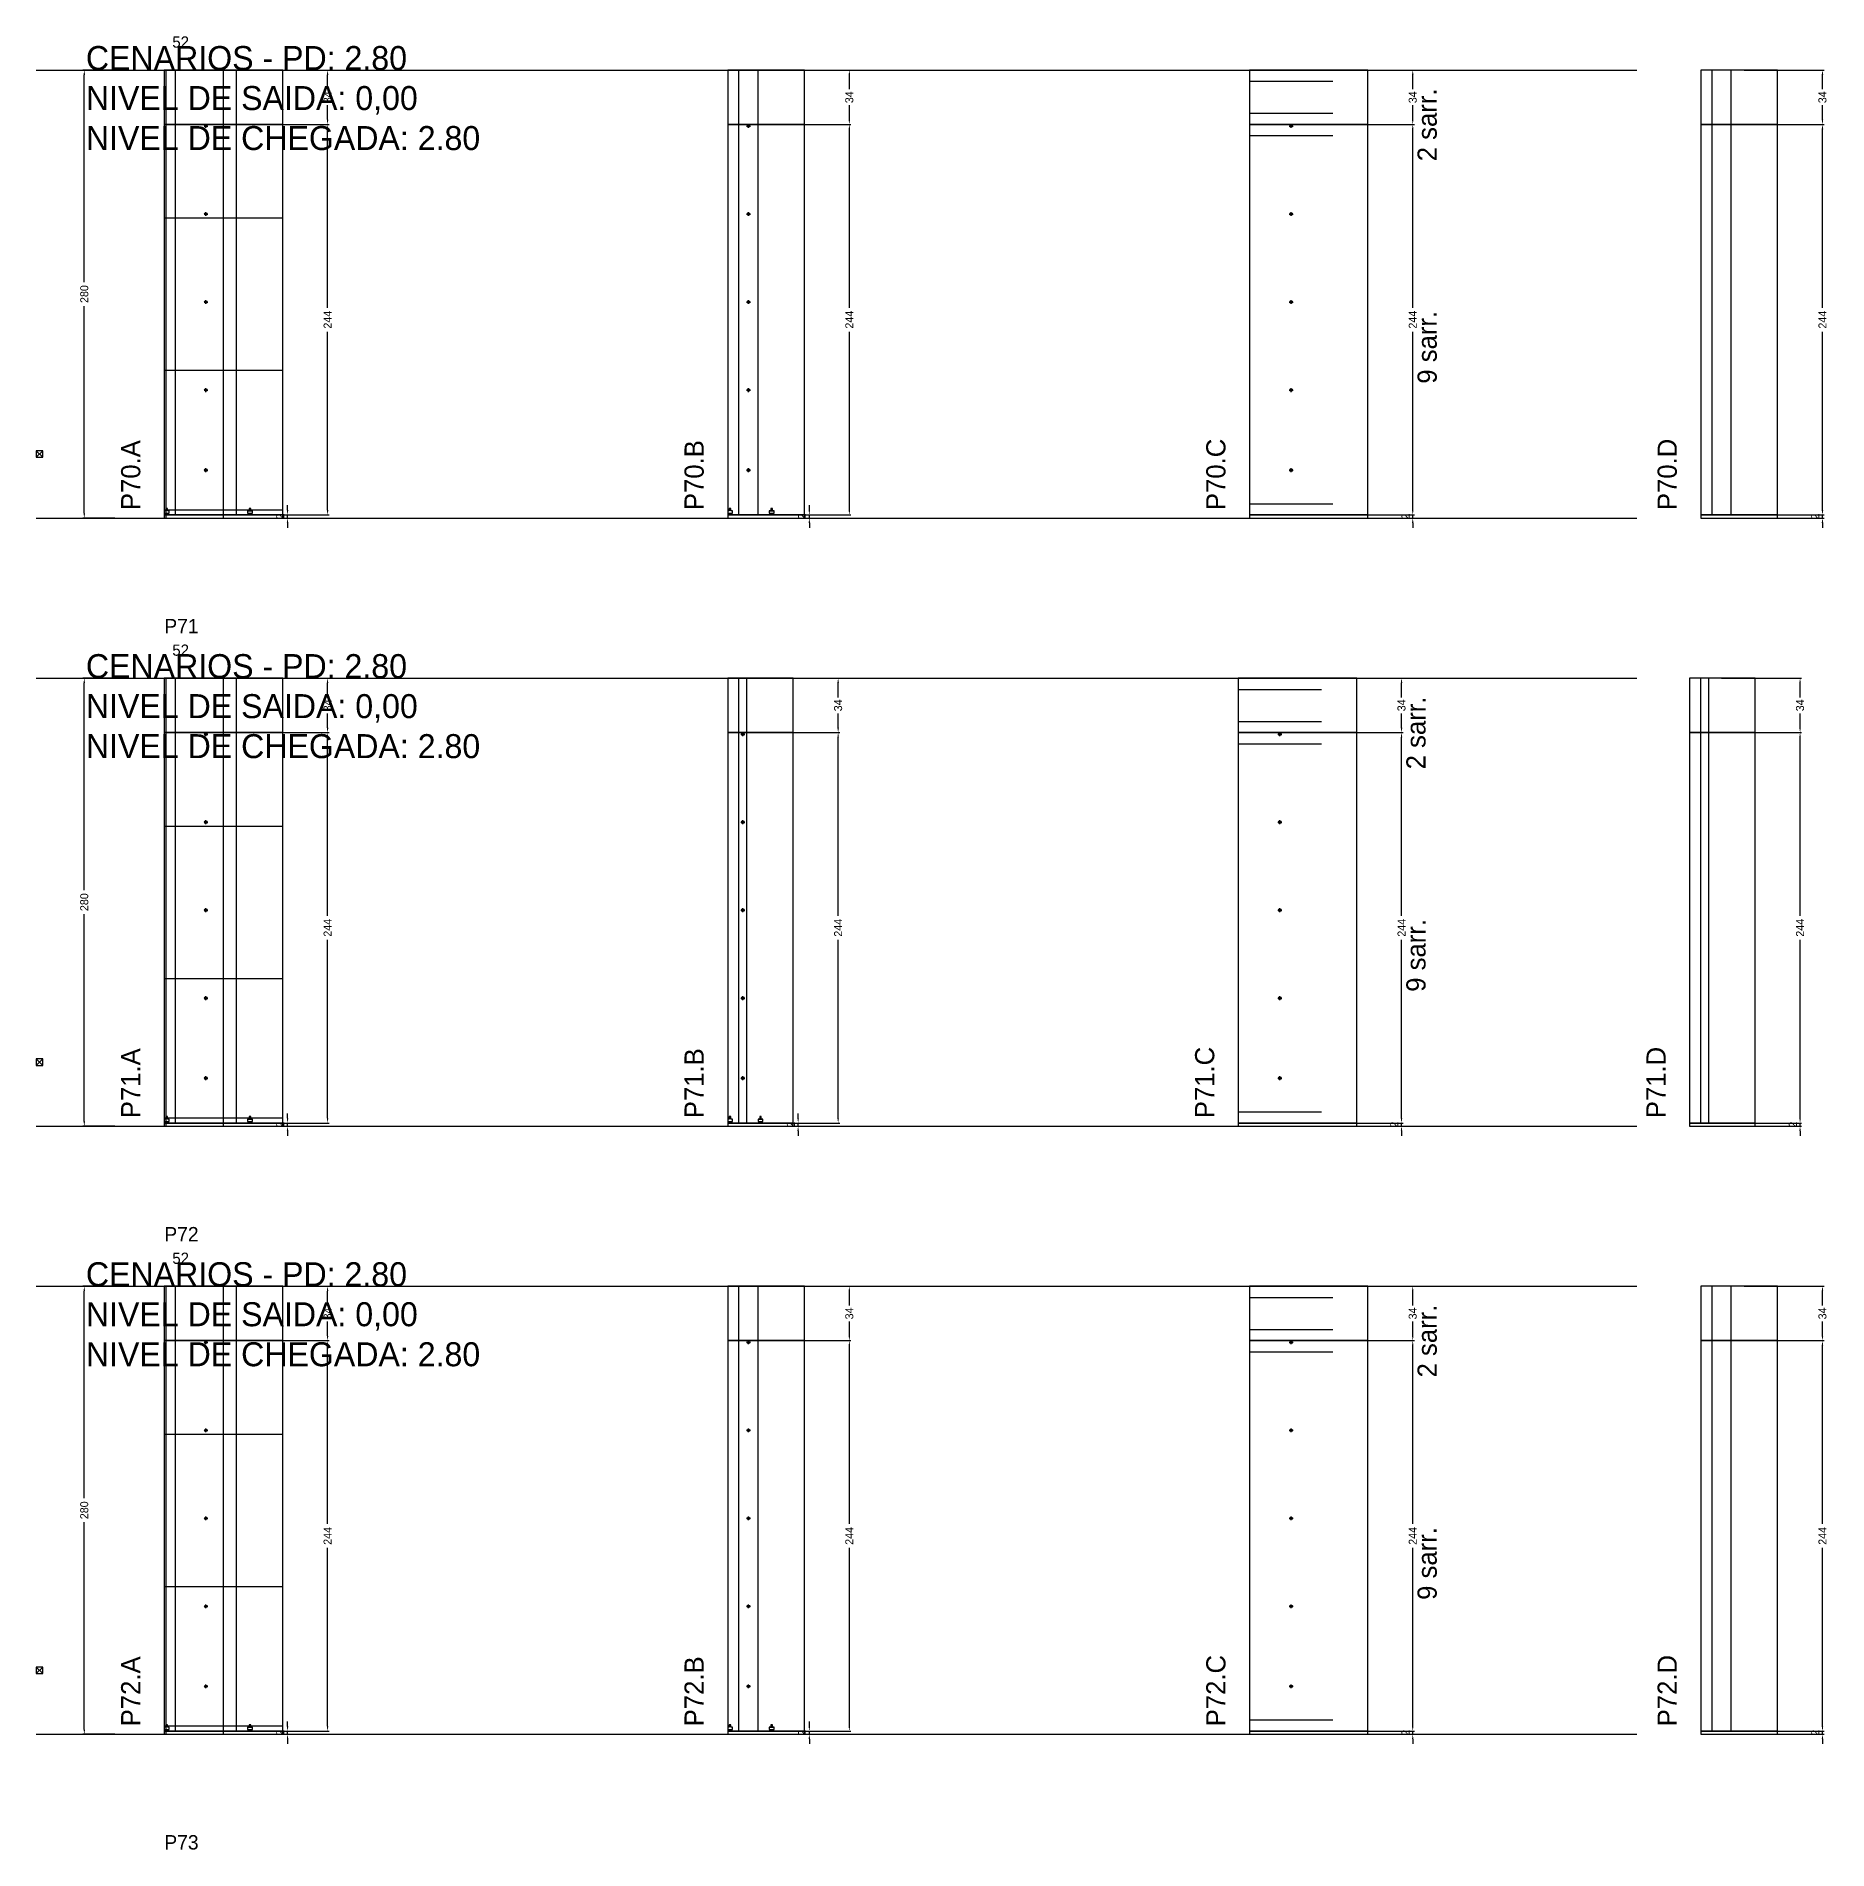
# Model space of a CAD drawing. Header units: centimetres. Extents: x -10500 to 4105, y -36866 to 295.
# Drawn here: x -7000 to -5881, y -27432 to -26299 of the extents above; entities that cross this region are included whole.
import ezdxf

# ---------------------------------------------------------------- set-up
doc = ezdxf.new("R2010")
doc.units = ezdxf.units.CM
doc.linetypes.add('DASHED', pattern=[2, -2])
for name, color, linetype in [('CHAPA', 140, 'Continuous'), ('COTA', 241, 'Continuous'), ('COTAS FURACAO', 16, 'Continuous'), ('Madeira', 30, 'Continuous'), ('NOMENCLATURA', 7, 'Continuous'), ('Nível', 160, 'Continuous'), ('Painéis', 200, 'Continuous'), ('Perfil Metálico', 150, 'Continuous'), ('SARR_2.2x7', 40, 'Continuous'), ('SARRAFO DE PRESSAO', 200, 'Continuous'), ('texto', 7, 'Continuous'), ('TEXTO_GERAL', 7, 'Continuous')]:
    doc.layers.add(name, color=color, linetype=linetype)
doc.dimstyles.new('PAINEL-NOVA', dxfattribs={"dimtxt": 5, "dimasz": 3, "dimexe": 1, "dimexo": 1, "dimgap": 1, "dimtad": 1, "dimcen": 2.5, "dimazin": 3, "dimtfac": 1, "dimtmove": 0, "dimatfit": 3})

# ---------------------------------------------------------------- blocks, each defined once
blk = doc.blocks.new('_CLOSEDFILLED')
at = {"color": 0, "linetype": 'BYBLOCK'}
blk.add_solid([(-1, 0.16), (0, 0), (-1, -0.16)], dxfattribs=at)
blk = doc.blocks.new('*D1795')
for p, q in [((-6951, -26320), (-6971, -26320)), ((-6970, -26452.5), (-6970, -26323)), ((-6970, -26597), (-6970, -26467.5)), ((-6951, -26600), (-6971, -26600))]:
    blk.add_line(p, q)
at = {"layer": 'Defpoints'}
for p in [(-6950, -26320), (-6970, -26600), (-6950, -26600)]:
    blk.add_point(p, dxfattribs=at)
at = {"layer": 'COTA', "xscale": 3, "yscale": 3}
for p, rotation in [((-6970, -26320), 90), ((-6970, -26600), 270)]:
    blk.add_blockref('_CLOSEDFILLED', p, dxfattribs=dict(at, rotation=rotation))
at = {"layer": 'COTA', "insert": (-6970, -26460), "char_height": 5, "attachment_point": 5, "rotation": 90}
blk.add_mtext('280', dxfattribs=at)
blk = doc.blocks.new('MULDURA')
at = {"layer": 'Paineis'}
for p, q in [((0, 0), (4, 4)), ((4, 0), (0, 4))]:
    blk.add_line(p, q, dxfattribs=at)
blk.add_lwpolyline([(0, 0), (4, 0), (4, 4), (0, 4)], close=True, dxfattribs=at)
blk = doc.blocks.new('*D1797')
for p, q in [((-6867, -26354), (-6817, -26354)), ((-6818, -26468.5), (-6818, -26357)), ((-6818, -26595), (-6818, -26483.5)), ((-6867, -26598), (-6817, -26598))]:
    blk.add_line(p, q)
at = {"layer": 'Defpoints'}
for p in [(-6868, -26354), (-6868, -26598), (-6818, -26598)]:
    blk.add_point(p, dxfattribs=at)
at = {"layer": 'COTA', "xscale": 3, "yscale": 3}
for p, rotation in [((-6818, -26354), 90), ((-6818, -26598), 270)]:
    blk.add_blockref('_CLOSEDFILLED', p, dxfattribs=dict(at, rotation=rotation))
at = {"layer": 'COTA', "insert": (-6818, -26476), "char_height": 5, "attachment_point": 5, "rotation": 90}
blk.add_mtext('244', dxfattribs=at)
blk = doc.blocks.new('*D1798')
for p, q in [((-6867, -26320), (-6817, -26320)), ((-6818, -26332), (-6818, -26323)), ((-6818, -26351), (-6818, -26342)), ((-6867, -26354), (-6817, -26354))]:
    blk.add_line(p, q)
at = {"layer": 'Defpoints'}
for p in [(-6868, -26320), (-6868, -26354), (-6818, -26354)]:
    blk.add_point(p, dxfattribs=at)
at = {"layer": 'COTA', "xscale": 3, "yscale": 3}
for p, rotation in [((-6818, -26320), 90), ((-6818, -26354), 270)]:
    blk.add_blockref('_CLOSEDFILLED', p, dxfattribs=dict(at, rotation=rotation))
at = {"layer": 'COTA', "insert": (-6818, -26337), "char_height": 5, "attachment_point": 5, "rotation": 90}
blk.add_mtext('34', dxfattribs=at)
blk = doc.blocks.new('SLIPTEE')
at = {"layer": 'Paineis'}
blk.add_lwpolyline([(0, 0), (3, 0), (3, 1.5), (2, 1.5), (2, 3), (1, 3), (1, 1.5), (0, 1.5)], close=True, dxfattribs=at)
blk = doc.blocks.new('SLIPTDD')
at = {"layer": 'Paineis'}
blk.add_line((0, 1.5), (3, 1.5), dxfattribs=at)
blk.add_lwpolyline([(0, 0), (3, 0), (3, 1.5), (2, 1.5), (2, 3), (1, 3), (1, 1.5), (0, 1.5)], close=True, dxfattribs=at)
blk = doc.blocks.new('furacao')
at = {"layer": 'COTAS FURACAO'}
for p, q in [((-1.2, 0), (1.2, 0)), ((0, -1.2), (0, 1.2))]:
    blk.add_line(p, q, dxfattribs=at)
blk.add_circle((0, 0), 0.8, dxfattribs=at)
blk = doc.blocks.new('*D1800')
for p, q in [((-6541, -26354), (-6491, -26354)), ((-6492, -26468.5), (-6492, -26357)), ((-6492, -26595), (-6492, -26483.5)), ((-6541, -26598), (-6491, -26598))]:
    blk.add_line(p, q)
at = {"layer": 'Defpoints'}
for p in [(-6542, -26354), (-6542, -26598), (-6492, -26598)]:
    blk.add_point(p, dxfattribs=at)
at = {"layer": 'COTA', "xscale": 3, "yscale": 3}
for p, rotation in [((-6492, -26354), 90), ((-6492, -26598), 270)]:
    blk.add_blockref('_CLOSEDFILLED', p, dxfattribs=dict(at, rotation=rotation))
at = {"layer": 'COTA', "insert": (-6492, -26476), "char_height": 5, "attachment_point": 5, "rotation": 90}
blk.add_mtext('244', dxfattribs=at)
blk = doc.blocks.new('*D1801')
for p, q in [((-6541, -26320), (-6491, -26320)), ((-6492, -26332), (-6492, -26323)), ((-6492, -26351), (-6492, -26342)), ((-6541, -26354), (-6491, -26354))]:
    blk.add_line(p, q)
at = {"layer": 'Defpoints'}
for p in [(-6542, -26320), (-6542, -26354), (-6492, -26354)]:
    blk.add_point(p, dxfattribs=at)
at = {"layer": 'COTA', "xscale": 3, "yscale": 3}
for p, rotation in [((-6492, -26320), 90), ((-6492, -26354), 270)]:
    blk.add_blockref('_CLOSEDFILLED', p, dxfattribs=dict(at, rotation=rotation))
at = {"layer": 'COTA', "insert": (-6492, -26337), "char_height": 5, "attachment_point": 5, "rotation": 90}
blk.add_mtext('34', dxfattribs=at)
blk = doc.blocks.new('*D1803')
for p, q in [((-6189, -26354), (-6139, -26354)), ((-6140, -26468.5), (-6140, -26357)), ((-6140, -26595), (-6140, -26483.5)), ((-6189, -26598), (-6139, -26598))]:
    blk.add_line(p, q)
at = {"layer": 'Defpoints'}
for p in [(-6190, -26354), (-6190, -26598), (-6140, -26598)]:
    blk.add_point(p, dxfattribs=at)
at = {"layer": 'COTA', "xscale": 3, "yscale": 3}
for p, rotation in [((-6140, -26354), 90), ((-6140, -26598), 270)]:
    blk.add_blockref('_CLOSEDFILLED', p, dxfattribs=dict(at, rotation=rotation))
at = {"layer": 'COTA', "insert": (-6140, -26476), "char_height": 5, "attachment_point": 5, "rotation": 90}
blk.add_mtext('244', dxfattribs=at)
blk = doc.blocks.new('*D1804')
for p, q in [((-6189, -26320), (-6139, -26320)), ((-6140, -26332), (-6140, -26323)), ((-6140, -26351), (-6140, -26342)), ((-6189, -26354), (-6139, -26354))]:
    blk.add_line(p, q)
at = {"layer": 'Defpoints'}
for p in [(-6190, -26320), (-6190, -26354), (-6140, -26354)]:
    blk.add_point(p, dxfattribs=at)
at = {"layer": 'COTA', "xscale": 3, "yscale": 3}
for p, rotation in [((-6140, -26320), 90), ((-6140, -26354), 270)]:
    blk.add_blockref('_CLOSEDFILLED', p, dxfattribs=dict(at, rotation=rotation))
at = {"layer": 'COTA', "insert": (-6140, -26337), "char_height": 5, "attachment_point": 5, "rotation": 90}
blk.add_mtext('34', dxfattribs=at)
blk = doc.blocks.new('*D1806')
for p, q in [((-5933, -26354), (-5883, -26354)), ((-5884, -26468.5), (-5884, -26357)), ((-5884, -26595), (-5884, -26483.5)), ((-5933, -26598), (-5883, -26598))]:
    blk.add_line(p, q)
at = {"layer": 'Defpoints'}
for p in [(-5934, -26354), (-5934, -26598), (-5884, -26598)]:
    blk.add_point(p, dxfattribs=at)
at = {"layer": 'COTA', "xscale": 3, "yscale": 3}
for p, rotation in [((-5884, -26354), 90), ((-5884, -26598), 270)]:
    blk.add_blockref('_CLOSEDFILLED', p, dxfattribs=dict(at, rotation=rotation))
at = {"layer": 'COTA', "insert": (-5884, -26476), "char_height": 5, "attachment_point": 5, "rotation": 90}
blk.add_mtext('244', dxfattribs=at)
blk = doc.blocks.new('*D1807')
for p, q in [((-5933, -26320), (-5883, -26320)), ((-5884, -26332), (-5884, -26323)), ((-5884, -26351), (-5884, -26342)), ((-5933, -26354), (-5883, -26354))]:
    blk.add_line(p, q)
at = {"layer": 'Defpoints'}
for p in [(-5934, -26320), (-5934, -26354), (-5884, -26354)]:
    blk.add_point(p, dxfattribs=at)
at = {"layer": 'COTA', "xscale": 3, "yscale": 3}
for p, rotation in [((-5884, -26320), 90), ((-5884, -26354), 270)]:
    blk.add_blockref('_CLOSEDFILLED', p, dxfattribs=dict(at, rotation=rotation))
at = {"layer": 'COTA', "insert": (-5884, -26337), "char_height": 5, "attachment_point": 5, "rotation": 90}
blk.add_mtext('34', dxfattribs=at)
blk = doc.blocks.new('*D1821')
for p, q in [((-6951, -26700), (-6971, -26700)), ((-6970, -26832.5), (-6970, -26703)), ((-6970, -26977), (-6970, -26847.5)), ((-6951, -26980), (-6971, -26980))]:
    blk.add_line(p, q)
at = {"layer": 'Defpoints'}
for p in [(-6950, -26700), (-6970, -26980), (-6950, -26980)]:
    blk.add_point(p, dxfattribs=at)
at = {"layer": 'COTA', "xscale": 3, "yscale": 3}
for p, rotation in [((-6970, -26700), 90), ((-6970, -26980), 270)]:
    blk.add_blockref('_CLOSEDFILLED', p, dxfattribs=dict(at, rotation=rotation))
at = {"layer": 'COTA', "insert": (-6970, -26840), "char_height": 5, "attachment_point": 5, "rotation": 90}
blk.add_mtext('280', dxfattribs=at)
blk = doc.blocks.new('*D1823')
for p, q in [((-6867, -26734), (-6817, -26734)), ((-6818, -26848.5), (-6818, -26737)), ((-6818, -26975), (-6818, -26863.5)), ((-6867, -26978), (-6817, -26978))]:
    blk.add_line(p, q)
at = {"layer": 'Defpoints'}
for p in [(-6868, -26734), (-6868, -26978), (-6818, -26978)]:
    blk.add_point(p, dxfattribs=at)
at = {"layer": 'COTA', "xscale": 3, "yscale": 3}
for p, rotation in [((-6818, -26734), 90), ((-6818, -26978), 270)]:
    blk.add_blockref('_CLOSEDFILLED', p, dxfattribs=dict(at, rotation=rotation))
at = {"layer": 'COTA', "insert": (-6818, -26856), "char_height": 5, "attachment_point": 5, "rotation": 90}
blk.add_mtext('244', dxfattribs=at)
blk = doc.blocks.new('*D1824')
for p, q in [((-6867, -26700), (-6817, -26700)), ((-6818, -26712), (-6818, -26703)), ((-6818, -26731), (-6818, -26722)), ((-6867, -26734), (-6817, -26734))]:
    blk.add_line(p, q)
at = {"layer": 'Defpoints'}
for p in [(-6868, -26700), (-6868, -26734), (-6818, -26734)]:
    blk.add_point(p, dxfattribs=at)
at = {"layer": 'COTA', "xscale": 3, "yscale": 3}
for p, rotation in [((-6818, -26700), 90), ((-6818, -26734), 270)]:
    blk.add_blockref('_CLOSEDFILLED', p, dxfattribs=dict(at, rotation=rotation))
at = {"layer": 'COTA', "insert": (-6818, -26717), "char_height": 5, "attachment_point": 5, "rotation": 90}
blk.add_mtext('34', dxfattribs=at)
blk = doc.blocks.new('*D1826')
for p, q in [((-6548, -26734), (-6498, -26734)), ((-6499, -26848.5), (-6499, -26737)), ((-6499, -26975), (-6499, -26863.5)), ((-6548, -26978), (-6498, -26978))]:
    blk.add_line(p, q)
at = {"layer": 'Defpoints'}
for p in [(-6549, -26734), (-6549, -26978), (-6499, -26978)]:
    blk.add_point(p, dxfattribs=at)
at = {"layer": 'COTA', "xscale": 3, "yscale": 3}
for p, rotation in [((-6499, -26734), 90), ((-6499, -26978), 270)]:
    blk.add_blockref('_CLOSEDFILLED', p, dxfattribs=dict(at, rotation=rotation))
at = {"layer": 'COTA', "insert": (-6499, -26856), "char_height": 5, "attachment_point": 5, "rotation": 90}
blk.add_mtext('244', dxfattribs=at)
blk = doc.blocks.new('*D1827')
for p, q in [((-6548, -26700), (-6498, -26700)), ((-6499, -26712), (-6499, -26703)), ((-6499, -26731), (-6499, -26722)), ((-6548, -26734), (-6498, -26734))]:
    blk.add_line(p, q)
at = {"layer": 'Defpoints'}
for p in [(-6549, -26700), (-6549, -26734), (-6499, -26734)]:
    blk.add_point(p, dxfattribs=at)
at = {"layer": 'COTA', "xscale": 3, "yscale": 3}
for p, rotation in [((-6499, -26700), 90), ((-6499, -26734), 270)]:
    blk.add_blockref('_CLOSEDFILLED', p, dxfattribs=dict(at, rotation=rotation))
at = {"layer": 'COTA', "insert": (-6499, -26717), "char_height": 5, "attachment_point": 5, "rotation": 90}
blk.add_mtext('34', dxfattribs=at)
blk = doc.blocks.new('*D1829')
for p, q in [((-6196, -26734), (-6146, -26734)), ((-6147, -26848.5), (-6147, -26737)), ((-6147, -26975), (-6147, -26863.5)), ((-6196, -26978), (-6146, -26978))]:
    blk.add_line(p, q)
at = {"layer": 'Defpoints'}
for p in [(-6197, -26734), (-6197, -26978), (-6147, -26978)]:
    blk.add_point(p, dxfattribs=at)
at = {"layer": 'COTA', "xscale": 3, "yscale": 3}
for p, rotation in [((-6147, -26734), 90), ((-6147, -26978), 270)]:
    blk.add_blockref('_CLOSEDFILLED', p, dxfattribs=dict(at, rotation=rotation))
at = {"layer": 'COTA', "insert": (-6147, -26856), "char_height": 5, "attachment_point": 5, "rotation": 90}
blk.add_mtext('244', dxfattribs=at)
blk = doc.blocks.new('*D1830')
for p, q in [((-6196, -26700), (-6146, -26700)), ((-6147, -26712), (-6147, -26703)), ((-6147, -26731), (-6147, -26722)), ((-6196, -26734), (-6146, -26734))]:
    blk.add_line(p, q)
at = {"layer": 'Defpoints'}
for p in [(-6197, -26700), (-6197, -26734), (-6147, -26734)]:
    blk.add_point(p, dxfattribs=at)
at = {"layer": 'COTA', "xscale": 3, "yscale": 3}
for p, rotation in [((-6147, -26700), 90), ((-6147, -26734), 270)]:
    blk.add_blockref('_CLOSEDFILLED', p, dxfattribs=dict(at, rotation=rotation))
at = {"layer": 'COTA', "insert": (-6147, -26717), "char_height": 5, "attachment_point": 5, "rotation": 90}
blk.add_mtext('34', dxfattribs=at)
blk = doc.blocks.new('*D1832')
for p, q in [((-5947, -26734), (-5897, -26734)), ((-5898, -26848.5), (-5898, -26737)), ((-5898, -26975), (-5898, -26863.5)), ((-5947, -26978), (-5897, -26978))]:
    blk.add_line(p, q)
at = {"layer": 'Defpoints'}
for p in [(-5948, -26734), (-5948, -26978), (-5898, -26978)]:
    blk.add_point(p, dxfattribs=at)
at = {"layer": 'COTA', "xscale": 3, "yscale": 3}
for p, rotation in [((-5898, -26734), 90), ((-5898, -26978), 270)]:
    blk.add_blockref('_CLOSEDFILLED', p, dxfattribs=dict(at, rotation=rotation))
at = {"layer": 'COTA', "insert": (-5898, -26856), "char_height": 5, "attachment_point": 5, "rotation": 90}
blk.add_mtext('244', dxfattribs=at)
blk = doc.blocks.new('*D1833')
for p, q in [((-5947, -26700), (-5897, -26700)), ((-5898, -26712), (-5898, -26703)), ((-5898, -26731), (-5898, -26722)), ((-5947, -26734), (-5897, -26734))]:
    blk.add_line(p, q)
at = {"layer": 'Defpoints'}
for p in [(-5948, -26700), (-5948, -26734), (-5898, -26734)]:
    blk.add_point(p, dxfattribs=at)
at = {"layer": 'COTA', "xscale": 3, "yscale": 3}
for p, rotation in [((-5898, -26700), 90), ((-5898, -26734), 270)]:
    blk.add_blockref('_CLOSEDFILLED', p, dxfattribs=dict(at, rotation=rotation))
at = {"layer": 'COTA', "insert": (-5898, -26717), "char_height": 5, "attachment_point": 5, "rotation": 90}
blk.add_mtext('34', dxfattribs=at)
blk = doc.blocks.new('*D1847')
for p, q in [((-6951, -27080), (-6971, -27080)), ((-6970, -27212.5), (-6970, -27083)), ((-6970, -27357), (-6970, -27227.5)), ((-6951, -27360), (-6971, -27360))]:
    blk.add_line(p, q)
at = {"layer": 'Defpoints'}
for p in [(-6950, -27080), (-6970, -27360), (-6950, -27360)]:
    blk.add_point(p, dxfattribs=at)
at = {"layer": 'COTA', "xscale": 3, "yscale": 3}
for p, rotation in [((-6970, -27080), 90), ((-6970, -27360), 270)]:
    blk.add_blockref('_CLOSEDFILLED', p, dxfattribs=dict(at, rotation=rotation))
at = {"layer": 'COTA', "insert": (-6970, -27220), "char_height": 5, "attachment_point": 5, "rotation": 90}
blk.add_mtext('280', dxfattribs=at)
blk = doc.blocks.new('*D1849')
for p, q in [((-6867, -27114), (-6817, -27114)), ((-6818, -27228.5), (-6818, -27117)), ((-6818, -27355), (-6818, -27243.5)), ((-6867, -27358), (-6817, -27358))]:
    blk.add_line(p, q)
at = {"layer": 'Defpoints'}
for p in [(-6868, -27114), (-6868, -27358), (-6818, -27358)]:
    blk.add_point(p, dxfattribs=at)
at = {"layer": 'COTA', "xscale": 3, "yscale": 3}
for p, rotation in [((-6818, -27114), 90), ((-6818, -27358), 270)]:
    blk.add_blockref('_CLOSEDFILLED', p, dxfattribs=dict(at, rotation=rotation))
at = {"layer": 'COTA', "insert": (-6818, -27236), "char_height": 5, "attachment_point": 5, "rotation": 90}
blk.add_mtext('244', dxfattribs=at)
blk = doc.blocks.new('*D1850')
for p, q in [((-6867, -27080), (-6817, -27080)), ((-6818, -27092), (-6818, -27083)), ((-6818, -27111), (-6818, -27102)), ((-6867, -27114), (-6817, -27114))]:
    blk.add_line(p, q)
at = {"layer": 'Defpoints'}
for p in [(-6868, -27080), (-6868, -27114), (-6818, -27114)]:
    blk.add_point(p, dxfattribs=at)
at = {"layer": 'COTA', "xscale": 3, "yscale": 3}
for p, rotation in [((-6818, -27080), 90), ((-6818, -27114), 270)]:
    blk.add_blockref('_CLOSEDFILLED', p, dxfattribs=dict(at, rotation=rotation))
at = {"layer": 'COTA', "insert": (-6818, -27097), "char_height": 5, "attachment_point": 5, "rotation": 90}
blk.add_mtext('34', dxfattribs=at)
blk = doc.blocks.new('*D1852')
for p, q in [((-6541, -27114), (-6491, -27114)), ((-6492, -27228.5), (-6492, -27117)), ((-6492, -27355), (-6492, -27243.5)), ((-6541, -27358), (-6491, -27358))]:
    blk.add_line(p, q)
at = {"layer": 'Defpoints'}
for p in [(-6542, -27114), (-6542, -27358), (-6492, -27358)]:
    blk.add_point(p, dxfattribs=at)
at = {"layer": 'COTA', "xscale": 3, "yscale": 3}
for p, rotation in [((-6492, -27114), 90), ((-6492, -27358), 270)]:
    blk.add_blockref('_CLOSEDFILLED', p, dxfattribs=dict(at, rotation=rotation))
at = {"layer": 'COTA', "insert": (-6492, -27236), "char_height": 5, "attachment_point": 5, "rotation": 90}
blk.add_mtext('244', dxfattribs=at)
blk = doc.blocks.new('*D1853')
for p, q in [((-6541, -27080), (-6491, -27080)), ((-6492, -27092), (-6492, -27083)), ((-6492, -27111), (-6492, -27102)), ((-6541, -27114), (-6491, -27114))]:
    blk.add_line(p, q)
at = {"layer": 'Defpoints'}
for p in [(-6542, -27080), (-6542, -27114), (-6492, -27114)]:
    blk.add_point(p, dxfattribs=at)
at = {"layer": 'COTA', "xscale": 3, "yscale": 3}
for p, rotation in [((-6492, -27080), 90), ((-6492, -27114), 270)]:
    blk.add_blockref('_CLOSEDFILLED', p, dxfattribs=dict(at, rotation=rotation))
at = {"layer": 'COTA', "insert": (-6492, -27097), "char_height": 5, "attachment_point": 5, "rotation": 90}
blk.add_mtext('34', dxfattribs=at)
blk = doc.blocks.new('*D1855')
for p, q in [((-6189, -27114), (-6139, -27114)), ((-6140, -27228.5), (-6140, -27117)), ((-6140, -27355), (-6140, -27243.5)), ((-6189, -27358), (-6139, -27358))]:
    blk.add_line(p, q)
at = {"layer": 'Defpoints'}
for p in [(-6190, -27114), (-6190, -27358), (-6140, -27358)]:
    blk.add_point(p, dxfattribs=at)
at = {"layer": 'COTA', "xscale": 3, "yscale": 3}
for p, rotation in [((-6140, -27114), 90), ((-6140, -27358), 270)]:
    blk.add_blockref('_CLOSEDFILLED', p, dxfattribs=dict(at, rotation=rotation))
at = {"layer": 'COTA', "insert": (-6140, -27236), "char_height": 5, "attachment_point": 5, "rotation": 90}
blk.add_mtext('244', dxfattribs=at)
blk = doc.blocks.new('*D1856')
for p, q in [((-6189, -27080), (-6139, -27080)), ((-6140, -27092), (-6140, -27083)), ((-6140, -27111), (-6140, -27102)), ((-6189, -27114), (-6139, -27114))]:
    blk.add_line(p, q)
at = {"layer": 'Defpoints'}
for p in [(-6190, -27080), (-6190, -27114), (-6140, -27114)]:
    blk.add_point(p, dxfattribs=at)
at = {"layer": 'COTA', "xscale": 3, "yscale": 3}
for p, rotation in [((-6140, -27080), 90), ((-6140, -27114), 270)]:
    blk.add_blockref('_CLOSEDFILLED', p, dxfattribs=dict(at, rotation=rotation))
at = {"layer": 'COTA', "insert": (-6140, -27097), "char_height": 5, "attachment_point": 5, "rotation": 90}
blk.add_mtext('34', dxfattribs=at)
blk = doc.blocks.new('*D1858')
for p, q in [((-5933, -27114), (-5883, -27114)), ((-5884, -27228.5), (-5884, -27117)), ((-5884, -27355), (-5884, -27243.5)), ((-5933, -27358), (-5883, -27358))]:
    blk.add_line(p, q)
at = {"layer": 'Defpoints'}
for p in [(-5934, -27114), (-5934, -27358), (-5884, -27358)]:
    blk.add_point(p, dxfattribs=at)
at = {"layer": 'COTA', "xscale": 3, "yscale": 3}
for p, rotation in [((-5884, -27114), 90), ((-5884, -27358), 270)]:
    blk.add_blockref('_CLOSEDFILLED', p, dxfattribs=dict(at, rotation=rotation))
at = {"layer": 'COTA', "insert": (-5884, -27236), "char_height": 5, "attachment_point": 5, "rotation": 90}
blk.add_mtext('244', dxfattribs=at)
blk = doc.blocks.new('*D1859')
for p, q in [((-5933, -27080), (-5883, -27080)), ((-5884, -27092), (-5884, -27083)), ((-5884, -27111), (-5884, -27102)), ((-5933, -27114), (-5883, -27114))]:
    blk.add_line(p, q)
at = {"layer": 'Defpoints'}
for p in [(-5934, -27080), (-5934, -27114), (-5884, -27114)]:
    blk.add_point(p, dxfattribs=at)
at = {"layer": 'COTA', "xscale": 3, "yscale": 3}
for p, rotation in [((-5884, -27080), 90), ((-5884, -27114), 270)]:
    blk.add_blockref('_CLOSEDFILLED', p, dxfattribs=dict(at, rotation=rotation))
at = {"layer": 'COTA', "insert": (-5884, -27097), "char_height": 5, "attachment_point": 5, "rotation": 90}
blk.add_mtext('34', dxfattribs=at)

msp = doc.modelspace()

# ---------------------------------------------------------------- linework, layer by layer
at = {"layer": 'CHAPA'}
for points in [[(-6920, -26600), (-6918.8, -26600), (-6918.8, -26320), (-6920, -26320)], [(-6920, -26980), (-6918.8, -26980), (-6918.8, -26700), (-6920, -26700)], [(-6920, -27360), (-6918.8, -27360), (-6918.8, -27080), (-6920, -27080)]]:
    msp.add_lwpolyline(points, close=True, dxfattribs=at)
at = {"layer": 'Madeira'}
for points in [[(-6920, -26412.4), (-6846, -26412.4)], [(-6920, -26507.6), (-6846, -26507.6)], [(-6920, -26792.4), (-6846, -26792.4)], [(-6920, -26887.6), (-6846, -26887.6)], [(-6920, -27172.4), (-6846, -27172.4)], [(-6920, -27267.6), (-6846, -27267.6)]]:
    msp.add_lwpolyline(points, dxfattribs=at)
at = {"layer": 'Nível', "linetype": 'DASHED'}
for points in [[(-7000, -26320), (-6000, -26320)], [(-7000, -26600), (-6000, -26600)], [(-7000, -26700), (-6000, -26700)], [(-7000, -26980), (-6000, -26980)], [(-7000, -27080), (-6000, -27080)], [(-7000, -27360), (-6000, -27360)]]:
    msp.add_lwpolyline(points, dxfattribs=at)
at = {"layer": 'Painéis'}
for points in [[(-6920, -26354), (-6846, -26354), (-6846, -26320), (-6920, -26320)], [(-6920, -26600), (-6846, -26600), (-6846, -26320), (-6920, -26320)], [(-6568, -26354), (-6520, -26354), (-6520, -26320), (-6568, -26320)], [(-6242, -26354), (-6168, -26354), (-6168, -26320), (-6242, -26320)], [(-5960, -26354), (-5912, -26354), (-5912, -26320), (-5960, -26320)], [(-6920, -26598), (-6846, -26598), (-6846, -26354), (-6920, -26354)], [(-6568, -26598), (-6520, -26598), (-6520, -26354), (-6568, -26354)], [(-6242, -26598), (-6168, -26598), (-6168, -26354), (-6242, -26354)], [(-5960, -26598), (-5912, -26598), (-5912, -26354), (-5960, -26354)], [(-6920, -26600), (-6846, -26600), (-6846, -26598), (-6920, -26598)], [(-6568, -26600), (-6520, -26600), (-6520, -26598), (-6568, -26598)], [(-6242, -26600), (-6168, -26600), (-6168, -26598), (-6242, -26598)], [(-5960, -26600), (-5912, -26600), (-5912, -26598), (-5960, -26598)], [(-6920, -26734), (-6846, -26734), (-6846, -26700), (-6920, -26700)], [(-6920, -26980), (-6846, -26980), (-6846, -26700), (-6920, -26700)], [(-6568, -26734), (-6527, -26734), (-6527, -26700), (-6568, -26700)], [(-6249, -26734), (-6175, -26734), (-6175, -26700), (-6249, -26700)], [(-5967, -26734), (-5926, -26734), (-5926, -26700), (-5967, -26700)], [(-6920, -26978), (-6846, -26978), (-6846, -26734), (-6920, -26734)], [(-6568, -26978), (-6527, -26978), (-6527, -26734), (-6568, -26734)], [(-6249, -26978), (-6175, -26978), (-6175, -26734), (-6249, -26734)], [(-5967, -26978), (-5926, -26978), (-5926, -26734), (-5967, -26734)], [(-6920, -26980), (-6846, -26980), (-6846, -26978), (-6920, -26978)], [(-6568, -26980), (-6527, -26980), (-6527, -26978), (-6568, -26978)], [(-6249, -26980), (-6175, -26980), (-6175, -26978), (-6249, -26978)], [(-5967, -26980), (-5926, -26980), (-5926, -26978), (-5967, -26978)], [(-6920, -27114), (-6846, -27114), (-6846, -27080), (-6920, -27080)], [(-6920, -27360), (-6846, -27360), (-6846, -27080), (-6920, -27080)], [(-6568, -27114), (-6520, -27114), (-6520, -27080), (-6568, -27080)], [(-6242, -27114), (-6168, -27114), (-6168, -27080), (-6242, -27080)], [(-5960, -27114), (-5912, -27114), (-5912, -27080), (-5960, -27080)], [(-6920, -27358), (-6846, -27358), (-6846, -27114), (-6920, -27114)], [(-6568, -27358), (-6520, -27358), (-6520, -27114), (-6568, -27114)], [(-6242, -27358), (-6168, -27358), (-6168, -27114), (-6242, -27114)], [(-5960, -27358), (-5912, -27358), (-5912, -27114), (-5960, -27114)], [(-6920, -27360), (-6846, -27360), (-6846, -27358), (-6920, -27358)], [(-6568, -27360), (-6520, -27360), (-6520, -27358), (-6568, -27358)], [(-6242, -27360), (-6168, -27360), (-6168, -27358), (-6242, -27358)], [(-5960, -27360), (-5912, -27360), (-5912, -27358), (-5960, -27358)]]:
    msp.add_lwpolyline(points, close=True, dxfattribs=at)
at = {"layer": 'Perfil Metálico'}
for p, q in [((-6883, -26600), (-6883, -26320)), ((-6883, -26980), (-6883, -26700)), ((-6883, -27360), (-6883, -27080))]:
    msp.add_line(p, q, dxfattribs=at)
at = {"layer": 'SARR_2.2x7'}
for points in [[(-6913, -26354), (-6913, -26320)], [(-6875, -26354), (-6875, -26320)], [(-6561, -26354), (-6561, -26320)], [(-6549, -26354), (-6549, -26320)], [(-5953, -26354), (-5953, -26320)], [(-5941, -26354), (-5941, -26320)], [(-6242, -26327), (-6190, -26327)], [(-6242, -26347), (-6190, -26347)], [(-6242, -26361), (-6190, -26361)], [(-6242, -26591), (-6190, -26591)], [(-6913, -26734), (-6913, -26700)], [(-6875, -26734), (-6875, -26700)], [(-6561, -26734), (-6561, -26700)], [(-6556, -26734), (-6556, -26700)], [(-6249, -26707), (-6197, -26707)], [(-5960, -26734), (-5960, -26700)], [(-5955, -26734), (-5955, -26700)], [(-6249, -26727), (-6197, -26727)], [(-6249, -26741), (-6197, -26741)], [(-6249, -26971), (-6197, -26971)], [(-6913, -27114), (-6913, -27080)], [(-6875, -27114), (-6875, -27080)], [(-6561, -27114), (-6561, -27080)], [(-6549, -27114), (-6549, -27080)], [(-5953, -27114), (-5953, -27080)], [(-5941, -27114), (-5941, -27080)], [(-6242, -27087), (-6190, -27087)], [(-6242, -27107), (-6190, -27107)], [(-6242, -27121), (-6190, -27121)], [(-6242, -27351), (-6190, -27351)]]:
    msp.add_lwpolyline(points, dxfattribs=at)
at = {"layer": 'SARR_2.2x7', "linetype": 'DASHED'}
for points in [[(-6913, -26598), (-6913, -26354)], [(-6875, -26598), (-6875, -26354)], [(-6561, -26598), (-6561, -26354)], [(-6549, -26598), (-6549, -26354)], [(-5953, -26598), (-5953, -26354)], [(-5941, -26598), (-5941, -26354)], [(-6913, -26978), (-6913, -26734)], [(-6875, -26978), (-6875, -26734)], [(-6561, -26978), (-6561, -26734)], [(-6556, -26978), (-6556, -26734)], [(-5960, -26978), (-5960, -26734)], [(-5955, -26978), (-5955, -26734)], [(-6913, -27358), (-6913, -27114)], [(-6875, -27358), (-6875, -27114)], [(-6561, -27358), (-6561, -27114)], [(-6549, -27358), (-6549, -27114)], [(-5953, -27358), (-5953, -27114)], [(-5941, -27358), (-5941, -27114)]]:
    msp.add_lwpolyline(points, dxfattribs=at)
at = {"layer": 'SARRAFO DE PRESSAO'}
for points in [[(-6920, -26600), (-6846, -26600), (-6846, -26595), (-6920, -26595)], [(-6920, -26980), (-6846, -26980), (-6846, -26975), (-6920, -26975)], [(-6920, -27360), (-6846, -27360), (-6846, -27355), (-6920, -27355)]]:
    msp.add_lwpolyline(points, close=True, dxfattribs=at)

# ---------------------------------------------------------------- block references
at = {"layer": 'COTA'}
for name, p in [('furacao', (-6894, -26355)), ('furacao', (-6555, -26355)), ('furacao', (-6216, -26355)), ('furacao', (-6894, -26410)), ('furacao', (-6555, -26410)), ('furacao', (-6216, -26410)), ('furacao', (-6894, -26465)), ('furacao', (-6555, -26465)), ('furacao', (-6216, -26465)), ('furacao', (-6894, -26520)), ('furacao', (-6555, -26520)), ('furacao', (-6216, -26520)), ('MULDURA', (-7000, -26562)), ('furacao', (-6894, -26570)), ('furacao', (-6555, -26570)), ('furacao', (-6216, -26570)), ('SLIPTEE', (-6920, -26597)), ('SLIPTDD', (-6868, -26597)), ('SLIPTEE', (-6568, -26597)), ('SLIPTDD', (-6542, -26597)), ('furacao', (-6894, -26735)), ('furacao', (-6558.5, -26735)), ('furacao', (-6223, -26735)), ('furacao', (-6894, -26790)), ('furacao', (-6558.5, -26790)), ('furacao', (-6223, -26790)), ('furacao', (-6894, -26845)), ('furacao', (-6558.5, -26845)), ('furacao', (-6223, -26845)), ('furacao', (-6894, -26900)), ('furacao', (-6558.5, -26900)), ('furacao', (-6223, -26900)), ('MULDURA', (-7000, -26942)), ('furacao', (-6894, -26950)), ('furacao', (-6558.5, -26950)), ('furacao', (-6223, -26950)), ('SLIPTEE', (-6920, -26977)), ('SLIPTDD', (-6868, -26977)), ('SLIPTEE', (-6568, -26977)), ('SLIPTDD', (-6549, -26977)), ('furacao', (-6894, -27115)), ('furacao', (-6555, -27115)), ('furacao', (-6216, -27115)), ('furacao', (-6894, -27170)), ('furacao', (-6555, -27170)), ('furacao', (-6216, -27170)), ('furacao', (-6894, -27225)), ('furacao', (-6555, -27225)), ('furacao', (-6216, -27225)), ('furacao', (-6894, -27280)), ('furacao', (-6555, -27280)), ('furacao', (-6216, -27280)), ('MULDURA', (-7000, -27322)), ('furacao', (-6894, -27330)), ('furacao', (-6555, -27330)), ('furacao', (-6216, -27330)), ('SLIPTEE', (-6920, -27357)), ('SLIPTDD', (-6868, -27357)), ('SLIPTEE', (-6568, -27357)), ('SLIPTDD', (-6542, -27357))]:
    msp.add_blockref(name, p, dxfattribs=at)

# ---------------------------------------------------------------- texts
at = {"layer": 'NOMENCLATURA'}
for s, p in [('CENARIOS - PD: 2.80', (-6969, -26320)), ('NIVEL DE SAIDA: 0,00', (-6969, -26345)), ('NIVEL DE CHEGADA: 2.80', (-6969, -26370)), ('CENARIOS - PD: 2.80', (-6969, -26700)), ('NIVEL DE SAIDA: 0,00', (-6969, -26725)), ('NIVEL DE CHEGADA: 2.80', (-6969, -26750)), ('CENARIOS - PD: 2.80', (-6969, -27080)), ('NIVEL DE SAIDA: 0,00', (-6969, -27105)), ('NIVEL DE CHEGADA: 2.80', (-6969, -27130))]:
    msp.add_text(s, height=15, dxfattribs=at).set_placement(p)
for s, p in [('2 sarr.', (-6125, -26377)), ('9 sarr.', (-6125, -26516)), ('P70.A', (-6935, -26595)), ('P70.C', (-6257, -26595)), ('P70.D', (-5975, -26595)), ('P70.B', (-6583, -26595)), ('2 sarr.', (-6132, -26757)), ('9 sarr.', (-6132, -26896)), ('P71.A', (-6935, -26975)), ('P71.B', (-6583, -26975)), ('P71.C', (-6264, -26975)), ('P71.D', (-5982, -26975)), ('2 sarr.', (-6125, -27137)), ('9 sarr.', (-6125, -27276)), ('P72.A', (-6935, -27355)), ('P72.B', (-6583, -27355)), ('P72.C', (-6257, -27355)), ('P72.D', (-5975, -27355))]:
    msp.add_text(s, height=12, rotation=90, dxfattribs=at).set_placement(p)
at = {"layer": 'texto'}
for p in [(-6915, -26306), (-6915, -26686), (-6915, -27066)]:
    msp.add_text('52', height=7, dxfattribs=at).set_placement(p)
at = {"layer": 'TEXTO_GERAL'}
for s, p in [('P71', (-6920, -26672)), ('P72', (-6920, -27052)), ('P73', (-6920, -27432))]:
    msp.add_text(s, height=9, dxfattribs=at).set_placement(p)

# ---------------------------------------------------------------- dimensions: what is measured, and where the dimension line sits
at = {"layer": 'COTA'}
for base, p1, p2, picture, middle in [((-6970, -26600), (-6950, -26600), (-6950, -26320), '*D1795', (-6970, -26460)), ((-6818, -26354), (-6868, -26354), (-6868, -26320), '*D1798', (-6818, -26337)), ((-6492, -26354), (-6542, -26354), (-6542, -26320), '*D1801', (-6492, -26337)), ((-6140, -26354), (-6190, -26354), (-6190, -26320), '*D1804', (-6140, -26337)), ((-5884, -26354), (-5934, -26354), (-5934, -26320), '*D1807', (-5884, -26337)), ((-6818, -26598), (-6868, -26598), (-6868, -26354), '*D1797', (-6818, -26476)), ((-6492, -26598), (-6542, -26598), (-6542, -26354), '*D1800', (-6492, -26476)), ((-6140, -26598), (-6190, -26598), (-6190, -26354), '*D1803', (-6140, -26476)), ((-5884, -26598), (-5934, -26598), (-5934, -26354), '*D1806', (-5884, -26476)), ((-6970, -26980), (-6950, -26980), (-6950, -26700), '*D1821', (-6970, -26840)), ((-6818, -26734), (-6868, -26734), (-6868, -26700), '*D1824', (-6818, -26717)), ((-6499, -26734), (-6549, -26734), (-6549, -26700), '*D1827', (-6499, -26717)), ((-6147, -26734), (-6197, -26734), (-6197, -26700), '*D1830', (-6147, -26717)), ((-5898, -26734), (-5948, -26734), (-5948, -26700), '*D1833', (-5898, -26717)), ((-6818, -26978), (-6868, -26978), (-6868, -26734), '*D1823', (-6818, -26856)), ((-6499, -26978), (-6549, -26978), (-6549, -26734), '*D1826', (-6499, -26856)), ((-6147, -26978), (-6197, -26978), (-6197, -26734), '*D1829', (-6147, -26856)), ((-5898, -26978), (-5948, -26978), (-5948, -26734), '*D1832', (-5898, -26856)), ((-6970, -27360), (-6950, -27360), (-6950, -27080), '*D1847', (-6970, -27220)), ((-6818, -27114), (-6868, -27114), (-6868, -27080), '*D1850', (-6818, -27097)), ((-6492, -27114), (-6542, -27114), (-6542, -27080), '*D1853', (-6492, -27097)), ((-6140, -27114), (-6190, -27114), (-6190, -27080), '*D1856', (-6140, -27097)), ((-5884, -27114), (-5934, -27114), (-5934, -27080), '*D1859', (-5884, -27097)), ((-6818, -27358), (-6868, -27358), (-6868, -27114), '*D1849', (-6818, -27236)), ((-6492, -27358), (-6542, -27358), (-6542, -27114), '*D1852', (-6492, -27236)), ((-6140, -27358), (-6190, -27358), (-6190, -27114), '*D1855', (-6140, -27236)), ((-5884, -27358), (-5934, -27358), (-5934, -27114), '*D1858', (-5884, -27236))]:
    dim = msp.add_linear_dim(base=base, p1=p1, p2=p2, angle=90, dimstyle='PAINEL-NOVA', dxfattribs=at)
    dim.commit()
    dim.dimension.update_dxf_attribs({"geometry": picture, "text_midpoint": middle})
for base, p1, p2 in [((-6843, -26600), (-6868, -26600), (-6868, -26598)), ((-6517, -26600), (-6542, -26600), (-6542, -26598)), ((-6140, -26600), (-6190, -26600), (-6190, -26598)), ((-5884, -26600), (-5934, -26600), (-5934, -26598)), ((-6843, -26980), (-6868, -26980), (-6868, -26978)), ((-6524, -26980), (-6549, -26980), (-6549, -26978)), ((-6147, -26980), (-6197, -26980), (-6197, -26978)), ((-5898, -26980), (-5948, -26980), (-5948, -26978)), ((-6843, -27360), (-6868, -27360), (-6868, -27358)), ((-6517, -27360), (-6542, -27360), (-6542, -27358)), ((-6140, -27360), (-6190, -27360), (-6190, -27358)), ((-5884, -27360), (-5934, -27360), (-5934, -27358))]:
    msp.add_linear_dim(base=base, p1=p1, p2=p2, angle=90, dimstyle='PAINEL-NOVA', dxfattribs=at).render()

doc.saveas('drawing.dxf')
